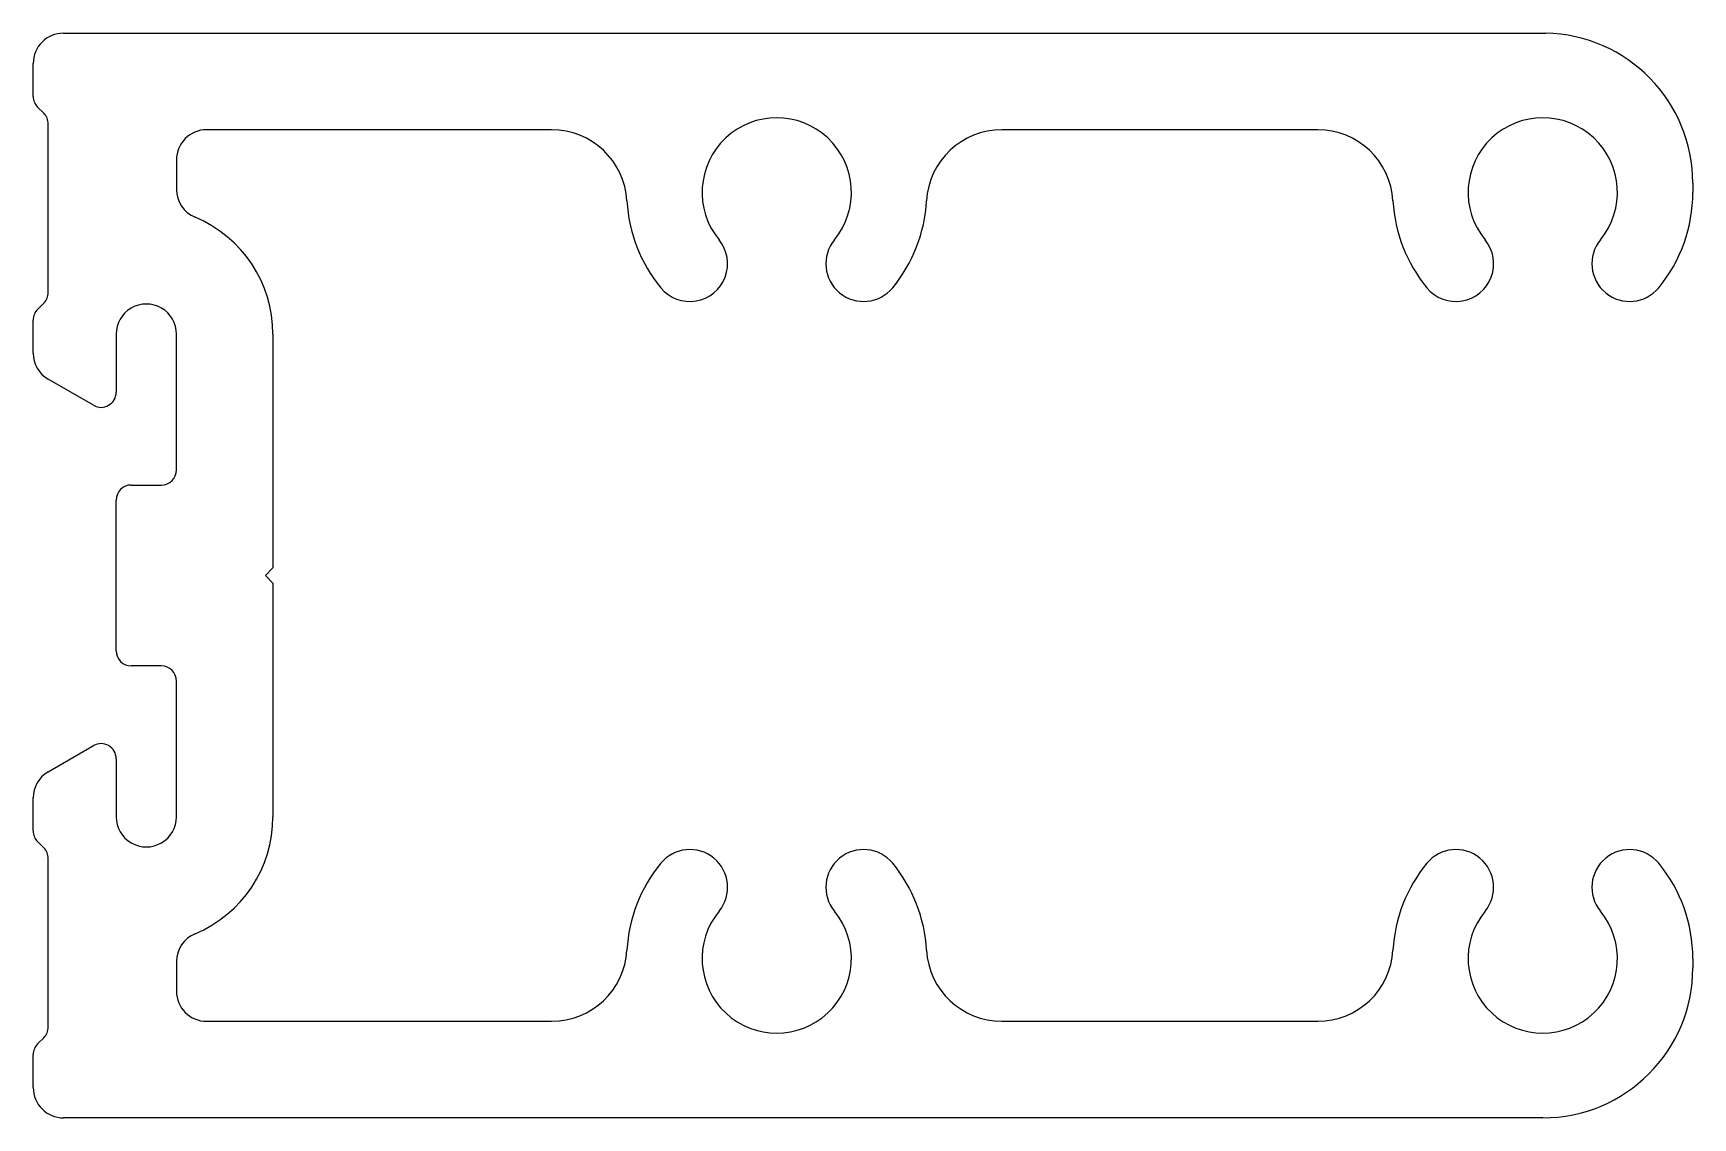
# Model space of a CAD drawing. Extents: x -26.6 to 28.4, y 9.9 to 45.8.
import ezdxf

# ---------------------------------------------------------------- set-up
doc = ezdxf.new("R2010")
doc.units = 0
doc.layers.add('PROFILE', color=1, linetype='CONTINUOUS')

msp = doc.modelspace()

# ---------------------------------------------------------------- linework, layer by layer
at = {"layer": 'PROFILE', "color": 7}
for p, q in [((-25.61, 45.849), (23.542, 45.849)), ((-26.61, 43.753), (-26.61, 44.849)), ((-26.257, 43.192), (-26.464, 43.399)), ((-26.11, 37.253), (-26.11, 42.839)), ((-9.419, 42.649), (-20.859, 42.649)), ((15.981, 42.649), (5.507, 42.649)), ((-21.859, 41.649), (-21.859, 40.667)), ((28.419, 40.874), (28.419, 40.568)), ((-26.464, 36.692), (-26.257, 36.899)), ((-26.61, 35.242), (-26.61, 36.339)), ((-23.859, 35.868), (-23.859, 33.943)), ((-21.859, 31.368), (-21.859, 35.868)), ((-18.659, 35.868), (-18.659, 28.118)), ((-24.609, 33.51), (-26.11, 34.376)), ((-23.359, 30.868), (-22.359, 30.868)), ((-23.859, 25.368), (-23.859, 30.368)), ((-18.659, 28.118), (-18.909, 27.868)), ((-18.909, 27.868), (-18.659, 27.618)), ((-18.659, 27.618), (-18.659, 19.868)), ((-22.359, 24.868), (-23.359, 24.868)), ((-21.859, 19.868), (-21.859, 24.368)), ((-26.11, 21.359), (-24.609, 22.226)), ((-23.859, 21.793), (-23.859, 19.868)), ((-26.61, 19.397), (-26.61, 20.493)), ((-26.257, 18.836), (-26.464, 19.043)), ((-26.11, 12.897), (-26.11, 18.483)), ((-21.859, 15.068), (-21.859, 14.086)), ((28.419, 15.168), (28.419, 14.861)), ((-20.859, 13.086), (-9.419, 13.086)), ((5.507, 13.086), (15.981, 13.086)), ((-26.464, 12.336), (-26.257, 12.543)), ((-26.61, 10.887), (-26.61, 11.983)), ((23.444, 9.886), (-25.61, 9.886))]:
    msp.add_line(p, q, dxfattribs=at)
for centre, radius, start, end in [((-25.61, 44.849), 1, 90, 180.0009), ((23.442, 40.873), 4.977, 0.0081, 88.8568), ((-26.11, 43.753), 0.5, 180.001, 225), ((-26.61, 42.839), 0.5, 360, 45), ((-1.956, 40.568), 2.475, 320.6072, 219.3928), ((23.444, 40.568), 2.475, 320.6072, 219.3928), ((-20.859, 41.649), 1, 90, 180), ((-9.419, 40.149), 2.5, 3.2114, 90), ((5.507, 40.149), 2.5, 90, 176.7886), ((15.981, 40.149), 2.5, 3.2114, 90), ((-20.859, 40.667), 1, 180, 247.3722), ((-1.956, 40.568), 4.975, 183.2114, 219.3928), ((-1.956, 40.568), 4.975, 320.6072, 356.7886), ((23.444, 40.568), 4.975, 183.2114, 219.3928), ((23.444, 40.568), 4.975, 320.6072, 0), ((-22.859, 35.868), 4.2, 0.0019, 67.3722), ((-4.835, 38.204), 1.25, 219.3928, 39.3928), ((0.923, 38.204), 1.25, 140.6072, 320.6072), ((20.565, 38.204), 1.25, 219.3928, 39.3928), ((26.323, 38.204), 1.25, 140.6072, 320.6072), ((-26.61, 37.253), 0.5, 315, 360), ((-26.11, 36.339), 0.5, 135, 180.001), ((-22.859, 35.868), 1, 359.9908, 180.0043), ((-25.61, 35.242), 1, 180.001, 240), ((-24.359, 33.943), 0.5, 240, 0), ((-22.359, 31.368), 0.5, 270, 359.9908), ((-23.359, 30.368), 0.5, 90, 180), ((-23.359, 25.368), 0.5, 180, 270), ((-22.359, 24.368), 0.5, 360, 90), ((-24.359, 21.793), 0.5, 360, 120), ((-25.61, 20.493), 1, 120, 179.999), ((-22.859, 19.868), 1, 179.9749, 0.0251), ((-22.859, 19.868), 4.2, 292.6215, 359.9976), ((-26.11, 19.397), 0.5, 179.999, 225), ((-26.61, 18.483), 0.5, 0, 45), ((-4.835, 17.532), 1.25, 320.6072, 140.6072), ((0.923, 17.532), 1.25, 39.3928, 219.3928), ((20.565, 17.532), 1.25, 320.6072, 140.6072), ((26.323, 17.532), 1.25, 39.3928, 219.3928), ((-1.956, 15.168), 4.975, 140.6072, 176.7886), ((-1.956, 15.168), 4.975, 3.2114, 39.3928), ((23.444, 15.168), 4.975, 140.6072, 176.7886), ((23.444, 15.168), 4.975, 360, 39.3928), ((-1.956, 15.168), 2.475, 140.6072, 39.3928), ((23.444, 15.168), 2.475, 140.6072, 39.3928), ((-20.859, 15.068), 1, 112.6215, 180), ((-9.419, 15.586), 2.5, 270, 356.7886), ((5.507, 15.586), 2.5, 183.2114, 270), ((15.981, 15.586), 2.5, 270, 356.7886), ((23.444, 14.861), 4.975, 270, 0), ((-20.859, 14.086), 1, 180, 270), ((-26.61, 12.897), 0.5, 315, 0), ((-26.11, 11.983), 0.5, 135, 179.999), ((-25.61, 10.886), 1, 179.9991, 270)]:
    msp.add_arc(centre, radius, start, end, dxfattribs=at)

doc.saveas('drawing.dxf')
